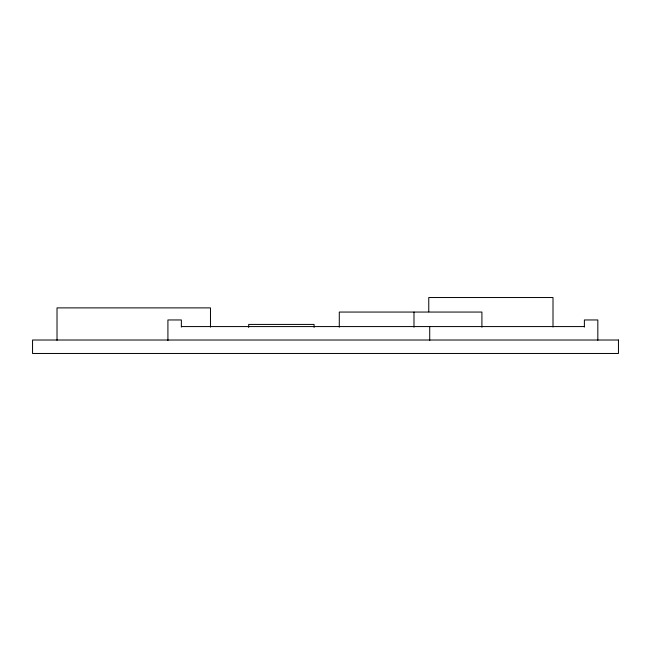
<?xml version="1.0" encoding="UTF-8"?>
<svg xmlns="http://www.w3.org/2000/svg" width="651" height="651" viewBox="0 0 651 651"><rect width="100%" height="100%" fill="white"/><g stroke="black" fill="none" stroke-linecap="round" stroke-linejoin="round"><path stroke-width="0.98" d="M181.369 326.574L584.386 326.574M597.83 340.27L597.83 319.958L584.386 319.958L584.386 327.071M553.008 327.022L553.008 297.531L428.765 297.531L428.765 311.772M481.911 327.209L481.911 312.057L339.285 312.057L339.285 327.209M429.717 326.574L429.717 340.522M413.987 312.057L413.987 327.209M314.075 327.429L314.075 324.426L248.682 324.426L248.682 327.429M210.476 327.127L210.476 307.89L57.019 307.89L57.019 340.302M181.369 327.071L181.369 319.958L167.917 319.958L167.917 340.522M618.45 340.017L32.55 340.017L32.55 353.469L618.45 353.469L618.45 340.017"/></g></svg>
